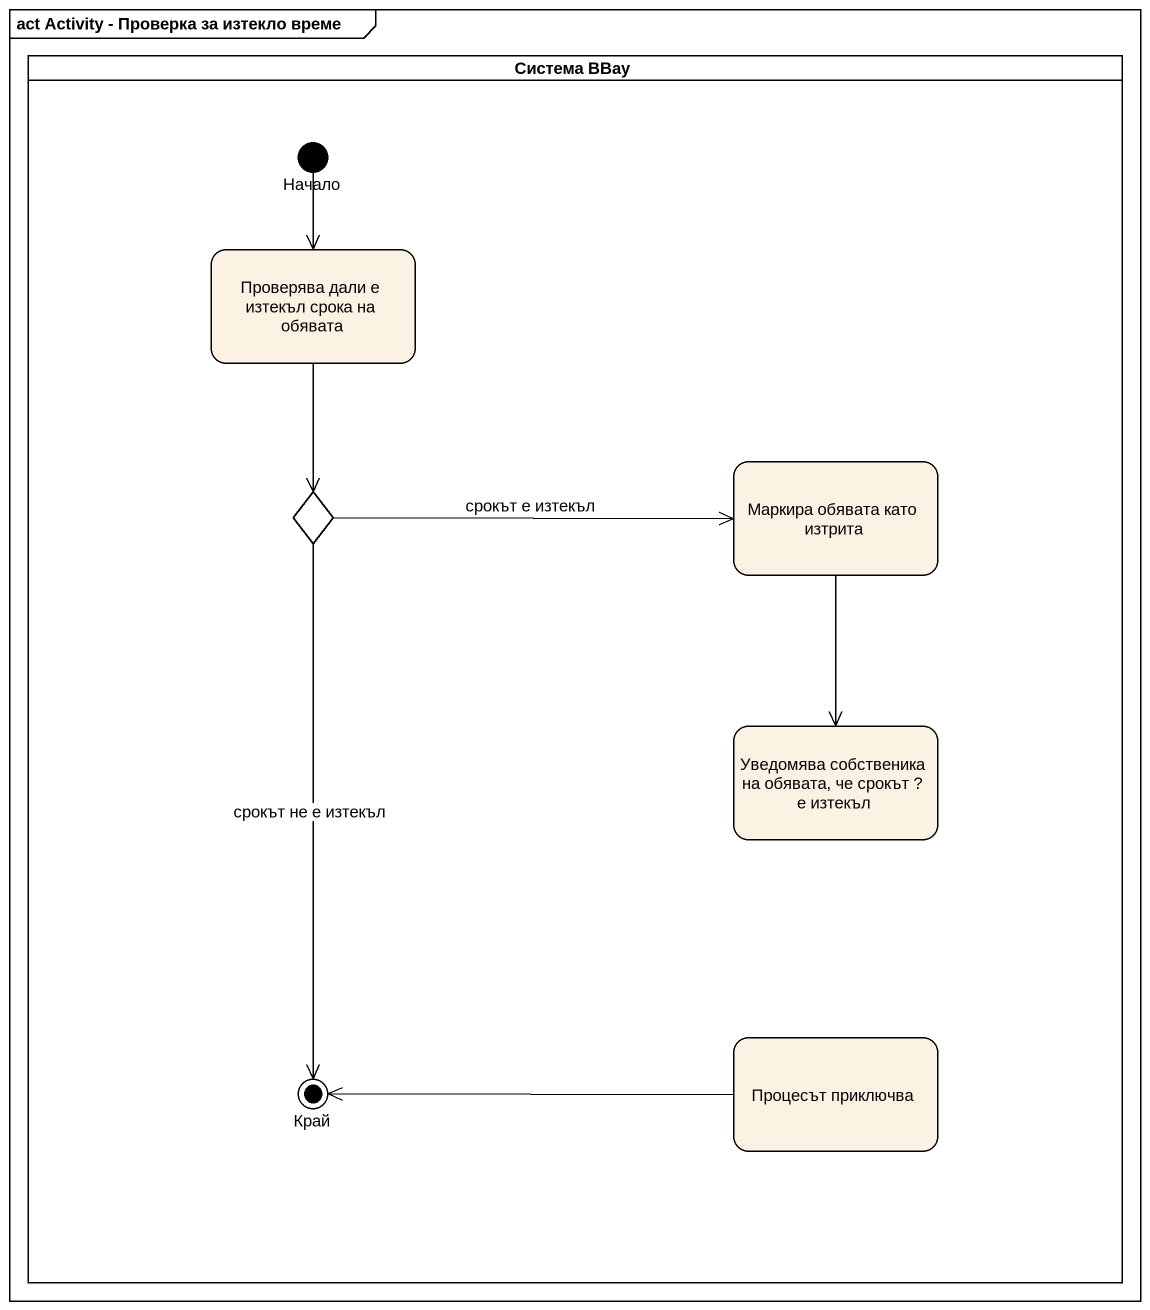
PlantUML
@startuml
mainframe act Activity - Проверка за изтекло време
hide empty description
state "Система BBay" as Система_BBay <<partition>> {
  state Начало <<start>>
  state "Проверява дали е изтекъл срока на обявата" as Проверява_дали_е_изтекъл
  state choice1 <<choice>>
  state "Маркира обявата като изтрита" as Маркира_обявата_като_изтрита
  state "Уведомява собственика на обявата, че срокът ? е изтекъл" as Уведомява_собственика_на
  state "Процесът приключва" as Процесът_приключва
  state Край <<end>>
}
Начало --> Проверява_дали_е_изтекъл
Проверява_дали_е_изтекъл --> choice1
choice1 -right-> Маркира_обявата_като_изтрита : срокът е изтекъл
choice1 --> Край : срокът не е изтекъл
Маркира_обявата_като_изтрита --> Уведомява_собственика_на
Процесът_приключва -left-> Край
@enduml
